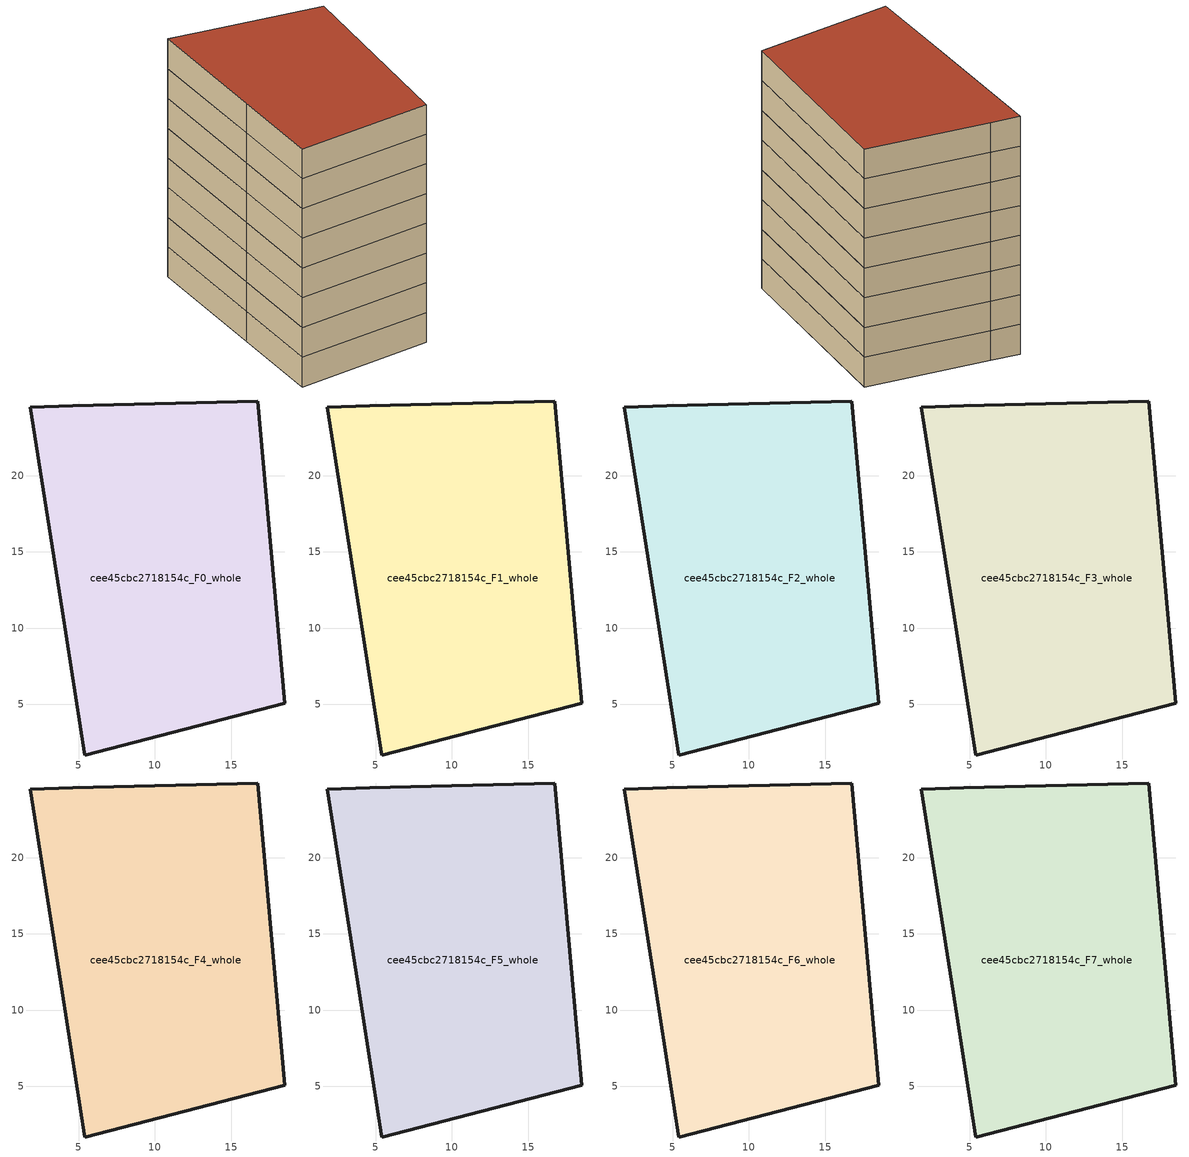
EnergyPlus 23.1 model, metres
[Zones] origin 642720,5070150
cee45cbc2718154c_F0_whole
 floor ground (EU_floor_Construction): 16.72,24.9 18.52,5.08 5.41,1.68 3.91,11.19 1.81,24.5 4.62,24.6 z0
 wall outside (EU_wall_Construction): 1.81,24.5 3.91,11.19 5.41,1.68 18.52,5.08 16.72,24.9 4.62,24.6 1.81,24.5 z0:3
cee45cbc2718154c_F1_whole
 floor to cee45cbc2718154c_F0_whole (EU_floor_Construction): 16.72,24.9 18.52,5.08 5.41,1.68 3.91,11.19 1.81,24.5 4.62,24.6 z3
 wall outside (EU_wall_Construction): 1.81,24.5 3.91,11.19 5.41,1.68 18.52,5.08 16.72,24.9 4.62,24.6 1.81,24.5 z3:6
cee45cbc2718154c_F2_whole
 floor to cee45cbc2718154c_F1_whole (EU_floor_Construction): 16.72,24.9 18.52,5.08 5.41,1.68 3.91,11.19 1.81,24.5 4.62,24.6 z6
 wall outside (EU_wall_Construction): 1.81,24.5 3.91,11.19 5.41,1.68 18.52,5.08 16.72,24.9 4.62,24.6 1.81,24.5 z6:9
cee45cbc2718154c_F3_whole
 floor to cee45cbc2718154c_F2_whole (EU_floor_Construction): 16.72,24.9 18.52,5.08 5.41,1.68 3.91,11.19 1.81,24.5 4.62,24.6 z9
 wall outside (EU_wall_Construction): 1.81,24.5 3.91,11.19 5.41,1.68 18.52,5.08 16.72,24.9 4.62,24.6 1.81,24.5 z9:12
cee45cbc2718154c_F4_whole
 floor to cee45cbc2718154c_F3_whole (EU_floor_Construction): 16.72,24.9 18.52,5.08 5.41,1.68 3.91,11.19 1.81,24.5 4.62,24.6 z12
 wall outside (EU_wall_Construction): 1.81,24.5 3.91,11.19 5.41,1.68 18.52,5.08 16.72,24.9 4.62,24.6 1.81,24.5 z12:15
cee45cbc2718154c_F5_whole
 floor to cee45cbc2718154c_F4_whole (EU_floor_Construction): 16.72,24.9 18.52,5.08 5.41,1.68 3.91,11.19 1.81,24.5 4.62,24.6 z15
 wall outside (EU_wall_Construction): 1.81,24.5 3.91,11.19 5.41,1.68 18.52,5.08 16.72,24.9 4.62,24.6 1.81,24.5 z15:18
cee45cbc2718154c_F6_whole
 floor to cee45cbc2718154c_F5_whole (EU_floor_Construction): 16.72,24.9 18.52,5.08 5.41,1.68 3.91,11.19 1.81,24.5 4.62,24.6 z18
 wall outside (EU_wall_Construction): 1.81,24.5 3.91,11.19 5.41,1.68 18.52,5.08 16.72,24.9 4.62,24.6 1.81,24.5 z18:21
cee45cbc2718154c_F7_whole
 floor to cee45cbc2718154c_F6_whole (EU_floor_Construction): 16.72,24.9 18.52,5.08 5.41,1.68 3.91,11.19 1.81,24.5 4.62,24.6 z21
 wall outside (EU_wall_Construction): 1.81,24.5 3.91,11.19 5.41,1.68 18.52,5.08 16.72,24.9 4.62,24.6 1.81,24.5 z21:24
 roof outside (EU_roof_Construction): 18.52,5.08 16.72,24.9 4.62,24.6 1.81,24.5 3.91,11.19 5.41,1.68 z24
[Building]
EU S2 Campaign: North Axis=0; Terrain=City; Solar Distribution=FullExterior
[Site:Location]
Lyon-Bron: Latitude=45.75; Longitude=5; Time Zone=1; Elevation=198
[SizingPeriod:WeatherFileDays]
AnnualSizingPeriod: Begin Month=1; Begin Day of Month=1; End Month=12; End Day of Month=31; Day of Week for Start Day=Monday; Use Weather File Daylight Saving Period=No; Use Weather File Rain and Snow Indicators=No
[MATERIAL]
EU_InternalMass_Material: Roughness=MediumRough; Thickness=0.1; Conductivity=1; Density=1800; Specific Heat=900; Thermal Absorptance=0.9; Solar Absorptance=0.7; Visible Absorptance=0.7
[MATERIAL:NOMASS] Roughness=MediumRough; Thermal Absorptance=0.9; Solar Absorptance=0.7; Visible Absorptance=0.7
Name | Thermal Resistance
EU_wall_NoMass | 0.776494
EU_roof_NoMass | 0.486893
EU_floor_NoMass | 0.421597
[CONSTRUCTION]
EU_wall_Construction: EU_wall_NoMass
EU_roof_Construction: EU_roof_NoMass
EU_floor_Construction: EU_floor_NoMass
EU_InternalMass_Construction: EU_InternalMass_Material
[ZONE] Type=1; Multiplier=1; Ceiling Height=autocalculate; Volume=911.82; Floor Area=autocalculate; Part of Total Floor Area=Yes
cee45cbc2718154c_F0_whole; cee45cbc2718154c_F1_whole; cee45cbc2718154c_F2_whole; cee45cbc2718154c_F3_whole; cee45cbc2718154c_F4_whole; cee45cbc2718154c_F5_whole; cee45cbc2718154c_F6_whole; cee45cbc2718154c_F7_whole
[INTERNALMASS] Construction=EU_InternalMass_Construction; Surface Area=268.993
Name | Zone or ZoneList
cee45cbc2718154c_F0_whole_EU_InternalMass | cee45cbc2718154c_F0_whole
cee45cbc2718154c_F1_whole_EU_InternalMass | cee45cbc2718154c_F1_whole
cee45cbc2718154c_F2_whole_EU_InternalMass | cee45cbc2718154c_F2_whole
cee45cbc2718154c_F3_whole_EU_InternalMass | cee45cbc2718154c_F3_whole
cee45cbc2718154c_F4_whole_EU_InternalMass | cee45cbc2718154c_F4_whole
cee45cbc2718154c_F5_whole_EU_InternalMass | cee45cbc2718154c_F5_whole
cee45cbc2718154c_F6_whole_EU_InternalMass | cee45cbc2718154c_F6_whole
cee45cbc2718154c_F7_whole_EU_InternalMass | cee45cbc2718154c_F7_whole
[OTHEREQUIPMENT] Fuel Type=Electricity; Design Level Calculation Method=Watts/Area; Power per Zone Floor Area=1; Fraction Latent=0; Fraction Radiant=0; Fraction Lost=0; Carbon Dioxide Generation Rate=0; EndUse Subcategory=EU_Step8_InternalGains
Name | Zone or ZoneList or Space or SpaceList | Schedule
EU_Step8_InternalGain_cee45cbc2718154c_F0_whole_f000 | cee45cbc2718154c_F0_whole | EU_Step8_GainSchedule_cee45cbc2718154c_F0_whole_f000
EU_Step8_InternalGain_cee45cbc2718154c_F1_whole_f000 | cee45cbc2718154c_F1_whole | EU_Step8_GainSchedule_cee45cbc2718154c_F1_whole_f000
EU_Step8_InternalGain_cee45cbc2718154c_F2_whole_f000 | cee45cbc2718154c_F2_whole | EU_Step8_GainSchedule_cee45cbc2718154c_F2_whole_f000
EU_Step8_InternalGain_cee45cbc2718154c_F3_whole_f000 | cee45cbc2718154c_F3_whole | EU_Step8_GainSchedule_cee45cbc2718154c_F3_whole_f000
EU_Step8_InternalGain_cee45cbc2718154c_F4_whole_f000 | cee45cbc2718154c_F4_whole | EU_Step8_GainSchedule_cee45cbc2718154c_F4_whole_f000
EU_Step8_InternalGain_cee45cbc2718154c_F5_whole_f000 | cee45cbc2718154c_F5_whole | EU_Step8_GainSchedule_cee45cbc2718154c_F5_whole_f000
EU_Step8_InternalGain_cee45cbc2718154c_F6_whole_f000 | cee45cbc2718154c_F6_whole | EU_Step8_GainSchedule_cee45cbc2718154c_F6_whole_f000
EU_Step8_InternalGain_cee45cbc2718154c_F7_whole_f000 | cee45cbc2718154c_F7_whole | EU_Step8_GainSchedule_cee45cbc2718154c_F7_whole_f000
[ZONEVENTILATION:DESIGNFLOWRATE] Schedule=EU_AlwaysOn; Design Flow Rate Calculation Method=AirChanges/Hour; Air Changes per Hour=0.693814; Ventilation Type=Natural; Fan Pressure Rise=0; Fan Total Efficiency=1; Constant Term Coefficient=1; Temperature Term Coefficient=0; Velocity Term Coefficient=0; Velocity Squared Term Coefficient=0; Minimum Indoor Temperature=-100; Maximum Indoor Temperature=100; Delta Temperature=-100; Minimum Outdoor Temperature=-100; Maximum Outdoor Temperature=100; Maximum Wind Speed=40
Name | Zone or ZoneList or Space or SpaceList
EU_ConstantAir_cee45cbc2718154c_F0_whole | cee45cbc2718154c_F0_whole
EU_ConstantAir_cee45cbc2718154c_F1_whole | cee45cbc2718154c_F1_whole
EU_ConstantAir_cee45cbc2718154c_F2_whole | cee45cbc2718154c_F2_whole
EU_ConstantAir_cee45cbc2718154c_F3_whole | cee45cbc2718154c_F3_whole
EU_ConstantAir_cee45cbc2718154c_F4_whole | cee45cbc2718154c_F4_whole
EU_ConstantAir_cee45cbc2718154c_F5_whole | cee45cbc2718154c_F5_whole
EU_ConstantAir_cee45cbc2718154c_F6_whole | cee45cbc2718154c_F6_whole
EU_ConstantAir_cee45cbc2718154c_F7_whole | cee45cbc2718154c_F7_whole
[HVACTEMPLATE:THERMOSTAT] Constant Heating Setpoint=20; Constant Cooling Setpoint=50
EU_HeatOnly_cee45cbc2718154c_F0_whole; EU_HeatOnly_cee45cbc2718154c_F1_whole; EU_HeatOnly_cee45cbc2718154c_F2_whole; EU_HeatOnly_cee45cbc2718154c_F3_whole; EU_HeatOnly_cee45cbc2718154c_F4_whole; EU_HeatOnly_cee45cbc2718154c_F5_whole; EU_HeatOnly_cee45cbc2718154c_F6_whole; EU_HeatOnly_cee45cbc2718154c_F7_whole
[HVACTEMPLATE:ZONE:IDEALLOADSAIRSYSTEM] System Availability Schedule=EU_AlwaysOn; Maximum Heating Supply Air Temperature=50; Minimum Cooling Supply Air Temperature=13; Maximum Heating Supply Air Humidity Ratio=0.0156; Minimum Cooling Supply Air Humidity Ratio=0.0077; Heating Limit=NoLimit; Cooling Limit=NoLimit; Heating Availability Schedule=EU_AlwaysOn; Cooling Availability Schedule=EU_CoolingOff; Dehumidification Control Type=ConstantSensibleHeatRatio; Cooling Sensible Heat Ratio=0.7; Dehumidification Setpoint=60; Humidification Control Type=None; Humidification Setpoint=30; Outdoor Air Method=None; Outdoor Air Flow Rate per Person=0.00944; Outdoor Air Flow Rate per Zone Floor Area=0; Outdoor Air Flow Rate per Zone=0; Demand Controlled Ventilation Type=None; Outdoor Air Economizer Type=NoEconomizer; Heat Recovery Type=None; Sensible Heat Recovery Effectiveness=0.7; Latent Heat Recovery Effectiveness=0.65
Name | Template Thermostat
cee45cbc2718154c_F0_whole | EU_HeatOnly_cee45cbc2718154c_F0_whole
cee45cbc2718154c_F1_whole | EU_HeatOnly_cee45cbc2718154c_F1_whole
cee45cbc2718154c_F2_whole | EU_HeatOnly_cee45cbc2718154c_F2_whole
cee45cbc2718154c_F3_whole | EU_HeatOnly_cee45cbc2718154c_F3_whole
cee45cbc2718154c_F4_whole | EU_HeatOnly_cee45cbc2718154c_F4_whole
cee45cbc2718154c_F5_whole | EU_HeatOnly_cee45cbc2718154c_F5_whole
cee45cbc2718154c_F6_whole | EU_HeatOnly_cee45cbc2718154c_F6_whole
cee45cbc2718154c_F7_whole | EU_HeatOnly_cee45cbc2718154c_F7_whole
[SIZING:ZONE] Zone Cooling Design Supply Air Temperature Input Method=SupplyAirTemperature; Zone Cooling Design Supply Air Temperature=13; Zone Heating Design Supply Air Temperature Input Method=SupplyAirTemperature; Zone Heating Design Supply Air Temperature=50; Zone Cooling Design Supply Air Humidity Ratio=0.008; Zone Heating Design Supply Air Humidity Ratio=0.008; Cooling Design Air Flow Method=DesignDay; Cooling Design Air Flow Rate=0; Cooling Minimum Air Flow per Zone Floor Area=0.000762; Cooling Minimum Air Flow=0; Cooling Minimum Air Flow Fraction=0.2; Heating Design Air Flow Method=DesignDay; Heating Design Air Flow Rate=0; Heating Maximum Air Flow per Zone Floor Area=0.002032; Heating Maximum Air Flow=0.141576; Heating Maximum Air Flow Fraction=0.3; Account for Dedicated Outdoor Air System=No; Dedicated Outdoor Air System Control Strategy=NeutralSupplyAir; Dedicated Outdoor Air Low Setpoint Temperature for Design=autosize; Dedicated Outdoor Air High Setpoint Temperature for Design=autosize; Zone Load Sizing Method=Sensible Load Only No Latent Load; Zone Latent Cooling Design Supply Air Humidity Ratio Input Method=HumidityRatioDifference; Zone Cooling Design Supply Air Humidity Ratio Difference=0.005; Zone Latent Heating Design Supply Air Humidity Ratio Input Method=HumidityRatioDifference; Zone Humidification Design Supply Air Humidity Ratio Difference=0.005
cee45cbc2718154c_F0_whole; cee45cbc2718154c_F1_whole; cee45cbc2718154c_F2_whole; cee45cbc2718154c_F3_whole; cee45cbc2718154c_F4_whole; cee45cbc2718154c_F5_whole; cee45cbc2718154c_F6_whole; cee45cbc2718154c_F7_whole
[SCHEDULE:CONSTANT]
Name | Hourly Value
EU_AlwaysOn | 1
EU_CoolingOff | 0
[SCHEDULE:FILE] Column Number=1; Rows to Skip at Top=0; Number of Hours of Data=8760; Column Separator=Comma; Interpolate to Timestep=No; Minutes per Item=60; Adjust Schedule for Daylight Savings=Yes
Name | File
EU_Step8_GainSchedule_cee45cbc2718154c_F0_whole_f000 | C:\Users\o_iseri\Desktop\OpenUBEM\openubem\outputs\eu_evidence\EU-11\FR-LYO-HAUTCOEURPENTES\idfs\cee45cbc2718154c\cee45cbc2718154c_F0_whole_f000_gain.csv
EU_Step8_GainSchedule_cee45cbc2718154c_F1_whole_f000 | C:\Users\o_iseri\Desktop\OpenUBEM\openubem\outputs\eu_evidence\EU-11\FR-LYO-HAUTCOEURPENTES\idfs\cee45cbc2718154c\cee45cbc2718154c_F1_whole_f000_gain.csv
EU_Step8_GainSchedule_cee45cbc2718154c_F2_whole_f000 | C:\Users\o_iseri\Desktop\OpenUBEM\openubem\outputs\eu_evidence\EU-11\FR-LYO-HAUTCOEURPENTES\idfs\cee45cbc2718154c\cee45cbc2718154c_F2_whole_f000_gain.csv
EU_Step8_GainSchedule_cee45cbc2718154c_F3_whole_f000 | C:\Users\o_iseri\Desktop\OpenUBEM\openubem\outputs\eu_evidence\EU-11\FR-LYO-HAUTCOEURPENTES\idfs\cee45cbc2718154c\cee45cbc2718154c_F3_whole_f000_gain.csv
EU_Step8_GainSchedule_cee45cbc2718154c_F4_whole_f000 | C:\Users\o_iseri\Desktop\OpenUBEM\openubem\outputs\eu_evidence\EU-11\FR-LYO-HAUTCOEURPENTES\idfs\cee45cbc2718154c\cee45cbc2718154c_F4_whole_f000_gain.csv
EU_Step8_GainSchedule_cee45cbc2718154c_F5_whole_f000 | C:\Users\o_iseri\Desktop\OpenUBEM\openubem\outputs\eu_evidence\EU-11\FR-LYO-HAUTCOEURPENTES\idfs\cee45cbc2718154c\cee45cbc2718154c_F5_whole_f000_gain.csv
EU_Step8_GainSchedule_cee45cbc2718154c_F6_whole_f000 | C:\Users\o_iseri\Desktop\OpenUBEM\openubem\outputs\eu_evidence\EU-11\FR-LYO-HAUTCOEURPENTES\idfs\cee45cbc2718154c\cee45cbc2718154c_F6_whole_f000_gain.csv
EU_Step8_GainSchedule_cee45cbc2718154c_F7_whole_f000 | C:\Users\o_iseri\Desktop\OpenUBEM\openubem\outputs\eu_evidence\EU-11\FR-LYO-HAUTCOEURPENTES\idfs\cee45cbc2718154c\cee45cbc2718154c_F7_whole_f000_gain.csv
